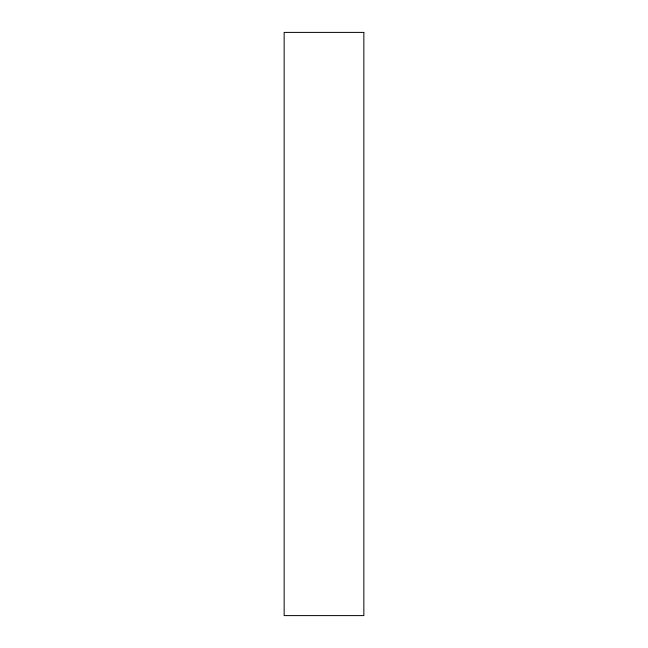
<?xml version="1.0" encoding="UTF-8"?>
<svg xmlns="http://www.w3.org/2000/svg" width="648" height="648" viewBox="0 0 648 648"><rect width="100%" height="100%" fill="white"/><g stroke="black" fill="none" stroke-linecap="round" stroke-linejoin="round"><path stroke-width="0.97" d="M363.852 32.4L284.148 32.4L284.148 615.6L363.852 615.6L363.852 32.4"/></g></svg>
